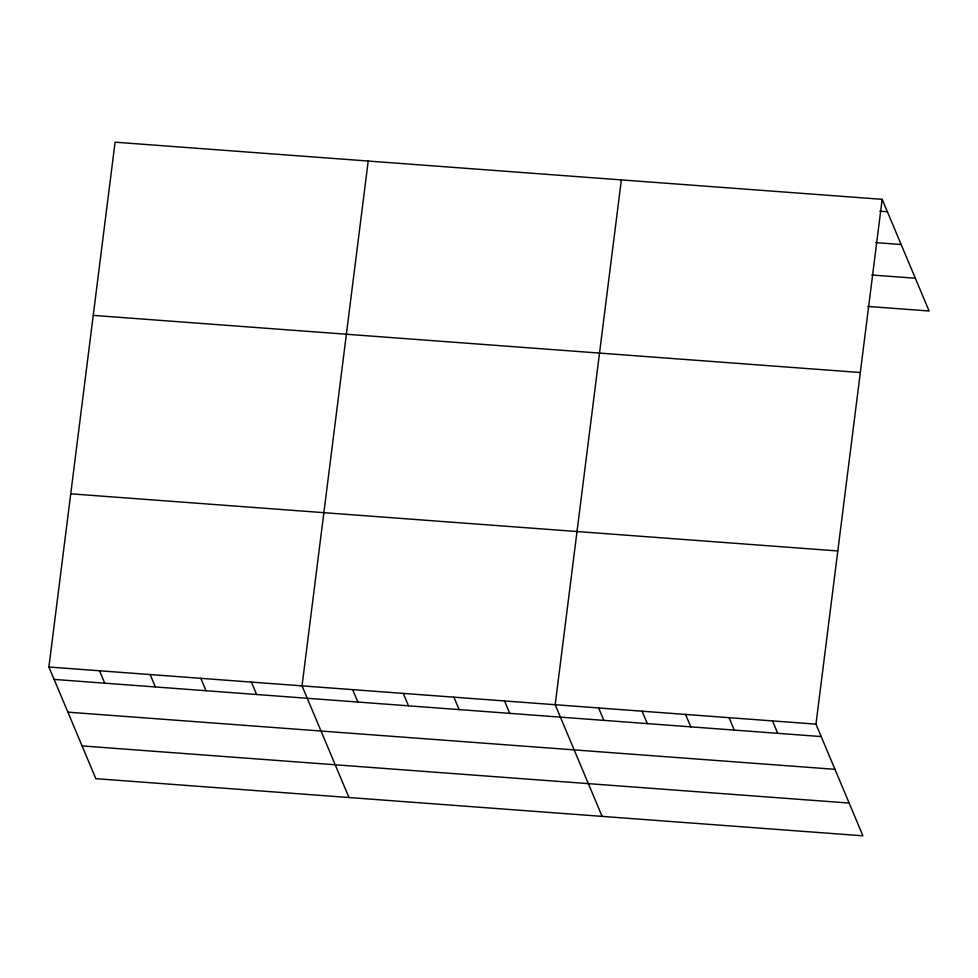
<?xml version="1.0" encoding="UTF-8"?>
<svg xmlns="http://www.w3.org/2000/svg" width="978" height="978" viewBox="0 0 978 978"><rect width="100%" height="100%" fill="white"/><g stroke="black" fill="none" stroke-linecap="round" stroke-linejoin="round"><path stroke-width="1.47" d="M882.156 199.329L815.97 724.148L862.914 835.811L95.844 778.671L48.9 667.008L115.086 142.189L882.156 199.329L929.1 310.992L867.645 306.42M368.217 161.052L302.031 685.859L348.975 797.522M621.36 179.903L555.174 704.722L602.106 816.385M879.882 211.199L887.376 211.749M875.665 242.605L901.154 244.5M871.863 275.014L915.335 278.241M93.24 315.381L860.322 372.52M70.746 493.817L837.816 550.956M48.9 667.008L815.97 724.148M54.12 679.417L821.19 736.568M67.885 712.167L834.955 769.319M82.066 745.921L849.149 803.06M772.51 720.908L777.73 733.329M729.038 717.669L734.258 730.089M685.566 714.429L690.786 726.85M642.106 711.189L647.326 723.61M598.634 707.962L603.854 720.37M504.538 700.945L509.758 713.365M453.914 697.18L459.134 709.6M403.291 693.402L408.511 705.823M352.667 689.637L357.887 702.057M251.407 682.094L256.627 694.514M200.783 678.316L206.003 690.737M150.16 674.551L155.38 686.959M99.524 670.774L104.744 683.194"/></g></svg>
